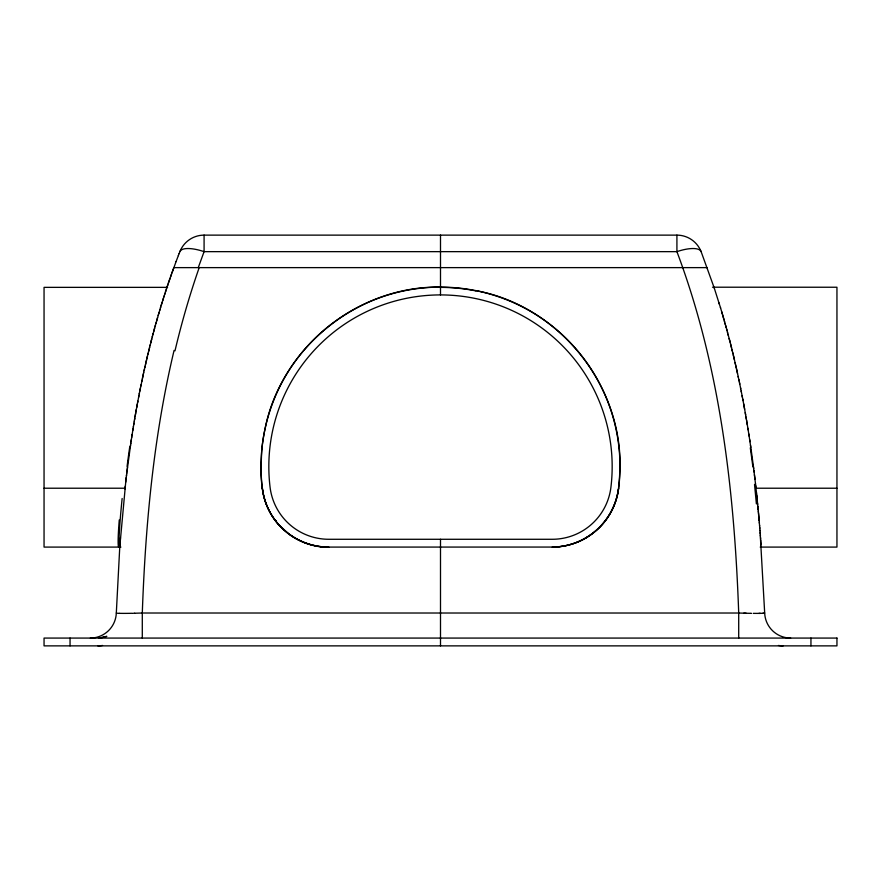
<?xml version="1.0" encoding="UTF-8"?>
<svg xmlns="http://www.w3.org/2000/svg" width="881" height="881" viewBox="0 0 881 881"><rect width="100%" height="100%" fill="white"/><g stroke="black" fill="none" stroke-linecap="round" stroke-linejoin="round"><path stroke-width="1.32" d="M619.971 467.756C622.107 384.127 557.904 305.366 475.564 290.576M90.336 638.075A26.001 26.001 0 0 0 116.314 613.011L119.794 546.44M119.75 547.068L125.796 481.389M119.904 544.91L120.08 542.531M120.102 542.244L120.257 540.053M120.301 539.535L120.444 537.674M124.937 488.966L125.025 488.217L44.05 488.217M125.102 487.545L125.245 486.191M125.708 482.149L126.589 474.716M125.939 480.123L126.258 477.414M126.435 475.938L126.765 473.207M126.754 473.361L130.817 443.176M126.919 472.007L127.249 469.298M127.338 468.615L127.503 467.271M618.572 488.966L618.66 488.217A179.471 179.471 0 0 0 440.5 287.118A179.471 179.471 0 0 0 262.34 488.217A67.22 66.879 10 0 0 279.795 525.946M130.366 446.26L130.531 445.125M130.696 443.991L131.709 437.229M131.027 441.733L131.368 439.476M131.632 437.714L134.33 420.931M131.886 436.095L132.15 434.41M132.767 430.468L133.042 428.783M133.306 427.087L133.405 426.525M133.681 424.84L133.956 423.166M134.264 421.327L136.357 409.313M134.518 419.819L134.804 418.156M135.09 416.482L135.762 412.616M135.96 411.515L137.359 403.85M136.654 407.683L139.407 393.08M137.557 402.76L137.865 401.13M138.581 397.364L138.89 395.756M139.22 394.049L139.837 390.966M139.76 391.318L143.746 372.267M140.046 389.909L140.464 387.805M140.784 386.23L141.103 384.667M141.753 381.561L142.072 380.019M142.403 378.489L142.832 376.462M143.052 375.449L143.493 373.434M143.702 372.443L147.479 355.979M144.143 370.46L144.473 368.985M144.803 367.509L145.134 366.055M145.464 364.613L145.794 363.17M146.125 361.75L146.565 359.866M146.786 358.93L146.995 358.005M174.075 350.418C153.58 436.414 145.431 524.823 142.293 613.011L142.293 638.075M147.215 357.08L152.468 336.113M147.876 354.327L148.206 352.973M148.526 351.629L148.966 349.856M149.616 347.246L149.285 348.546M150.045 345.528L150.255 344.68M150.684 342.995L151.114 341.343M151.213 340.925L151.741 338.899M152.226 337.049L154.693 327.864M152.776 334.945L153.195 333.403M153.591 331.895L153.999 330.408M154.197 329.681L155.463 325.056M155.133 326.267L156.135 322.688M155.882 323.58L158.459 314.572M156.51 321.367L156.873 320.067M157.236 318.801L157.6 317.556M158.635 313.988L159.131 312.292M158.184 315.519L159.935 309.605M159.615 310.663L160.694 307.073M160.397 308.064L162.214 302.128M161.564 304.242L161.135 305.63M161.84 303.35L164.207 295.818M162.622 300.828L163.459 298.174M163.789 297.128L167.819 284.816M165.044 293.219L164.593 294.606M165.804 290.884L165.441 291.974M166.608 288.45L166.223 289.585M166.927 287.481L168.712 282.162M168.26 283.495L171.476 274.222M169.163 280.841L170.077 278.187M170.54 276.865L176.068 261.602M198.269 267.626L204.084 251.647L204.084 235.128L676.916 235.128A26.001 26.001 0 0 1 701.122 251.647L714.282 288.098M171.938 272.901L173.843 267.626L707.102 267.626M176.057 261.613L178.336 255.611M178.336 255.622L179.107 253.629M179.096 253.629L179.878 251.647A26.001 26.001 0 0 1 204.084 235.128M587.098 537.278L582.429 539.877A66.78 66.56 -2.5 0 1 552.211 547.057L328.789 547.09A66.934 66.934 0 0 1 262.34 488.217A67.011 66.846 0 0 0 328.789 547.354M101.689 637.668L106.843 636.357L99.113 638.075M790.664 638.075A26.001 26.001 0 0 1 764.686 613.011A25.99 0.903 2 0 1 763.431 613.231L763.53 613.242M763.387 613.253L762.781 613.286M134.606 613.242L133.383 613.264M132.491 613.286L132.491 613.286A25.879 0.892 -2 0 1 120.664 613.352L119.53 613.341M760.336 613.363L758.915 613.385M439.476 287.118C357.488 286.039 280.808 348.557 265.027 428.926A181.816 178.248 50.8 0 0 261.69 450.753L261.029 467.767M167.566 287.36L44.05 287.36L44.05 547.09L120.906 547.09M836.95 488.217L755.964 488.217L755.678 485.519M760.204 547.09L836.95 547.09L836.95 287.239L712.498 287.206M751.119 613.33L751.262 613.341A25.923 0.914 2 0 1 738.73 613.022L142.293 613.011A25.99 0.914 -2 0 1 134.694 613.231M746.141 613.231L743.806 613.176M279.894 525.858L288.274 533.434A66.802 66.648 0 0 0 328.789 547.134M714.073 287.481L720.603 308.064M719.028 302.921L719.436 304.242M720.427 307.48L722.365 313.988M721.704 311.742L727.001 330.408M722.541 314.572L722.883 315.75M723.224 316.951L723.94 319.429M724.314 320.717L724.678 322.017M725.052 323.36L725.437 324.715M725.625 325.408L726.208 327.512M726.605 328.965L729.787 340.936M727.409 331.895L727.607 332.655M728.014 334.174L728.422 335.727M729.149 338.491C744.016 395.503 753.013 453.913 758.442 512.533M729.886 341.343L730.107 342.169M730.525 343.843L730.955 345.528M731.175 346.387L731.604 348.116M732.034 349.856L732.364 351.189M732.684 352.532L733.014 353.876M733.344 355.241L733.785 357.08M733.895 357.543L734.446 359.866M735.095 362.708L735.536 364.624M735.756 365.582L736.197 367.52M736.417 368.5L736.857 370.472M737.078 371.452L737.518 373.445M738.168 376.462L738.388 377.475M738.818 379.513L739.137 381.055M739.467 382.596L739.787 384.149M740.536 387.805L740.745 388.851M741.163 390.966L741.384 392.023M742.11 395.756L742.419 397.364M742.727 398.972L743.035 400.602M743.652 403.85L744.643 409.313M745.238 412.616L745.623 414.83M746.009 417.043L746.383 419.268M746.581 420.38L746.769 421.503M746.956 422.616L747.319 424.851M747.87 428.21L748.145 429.895M748.762 433.837L749.114 436.084M749.632 439.476L749.973 441.733M750.799 447.383L750.469 445.114M753.409 466.589L753.662 468.615M753.916 470.652L754.081 472.007M754.411 474.716L754.742 477.414M754.819 478.097L754.984 479.44M755.446 483.493L755.524 484.176M756.46 492.699L756.548 493.437M756.702 494.913L756.856 496.388M756.933 497.115L757.374 501.465M757.583 503.602L757.66 504.306M757.858 506.41L757.935 507.104M758.067 508.48L758.189 509.846M758.332 511.299L760.028 530.825M758.508 513.194L758.684 515.143M758.739 515.792L758.915 517.698M759.18 520.77L758.97 518.314M759.334 522.554L759.389 523.138M759.576 525.417L759.631 525.979M759.763 527.609L759.818 528.281M760.171 532.642L760.248 533.567M759.984 530.263L764.686 613.011M760.358 534.998L760.457 536.265M760.545 537.476L760.655 538.919M760.732 539.976L760.854 541.573M760.92 542.531L761.041 544.194M761.03 544.062L761.096 544.91M810.949 638.075L810.949 645.872M738.707 638.075L738.707 613.011C734.358 490.695 720.273 366.859 676.916 251.647L676.916 235.128M440.5 235.128L440.5 294.915A171.674 171.674 0 0 1 610.918 487.281A59.137 59.137 0 0 1 552.211 539.282L328.789 539.282A59.137 59.137 0 0 1 270.082 487.281A171.674 171.674 0 0 1 440.5 294.915M440.5 539.282L440.5 645.872M70.051 638.075L70.051 645.872M174.978 350.858A649.319 446.634 -89.7 0 1 199.007 268.165M701.122 251.647A26.001 8.909 -21.4 0 0 676.916 251.647L204.084 251.647A26.001 8.909 21.4 0 0 179.878 251.647M127.073 466.523A180.935 27.641 -82.7 0 1 129.727 446.942M120.036 544.26A67.011 3.282 -83.4 0 1 119.254 519.966M119.32 546.672A67.121 3.282 -83.4 0 1 122.14 498.503M276.227 521.233A67.011 66.482 22.9 0 1 275.301 520.032M262.186 488.228A180.043 177.004 47 0 1 260.897 467.756M275.896 520.935A67.121 66.582 23 0 1 275.445 520.341M119.353 613.341A25.923 0.903 -2 0 1 116.314 613.011M439.476 287.382A170.859 162.093 0 0 1 475.509 290.829M783.132 645.872A26.001 26.001 0 0 1 778.485 645.454M102.515 645.454A26.001 26.001 0 0 1 97.868 645.872M750.293 447.845A180.935 26.551 82.7 0 1 752.848 466.666M618.66 488.217A66.934 66.934 0 0 1 552.211 547.09A67.011 66.482 -22.9 0 0 618.418 488.944M754.521 484.528A67.22 1.178 84.3 0 1 756.394 503.943M619.828 467.756A180.043 176.729 -49 0 1 618.517 488.206M618.462 488.955A67.121 66.582 -23 0 1 587.032 537.179M762.671 613.286A25.879 0.892 2 0 1 753.211 613.363M836.95 638.075L44.05 638.075L44.05 645.872L836.95 645.872L836.95 638.075"/></g></svg>
